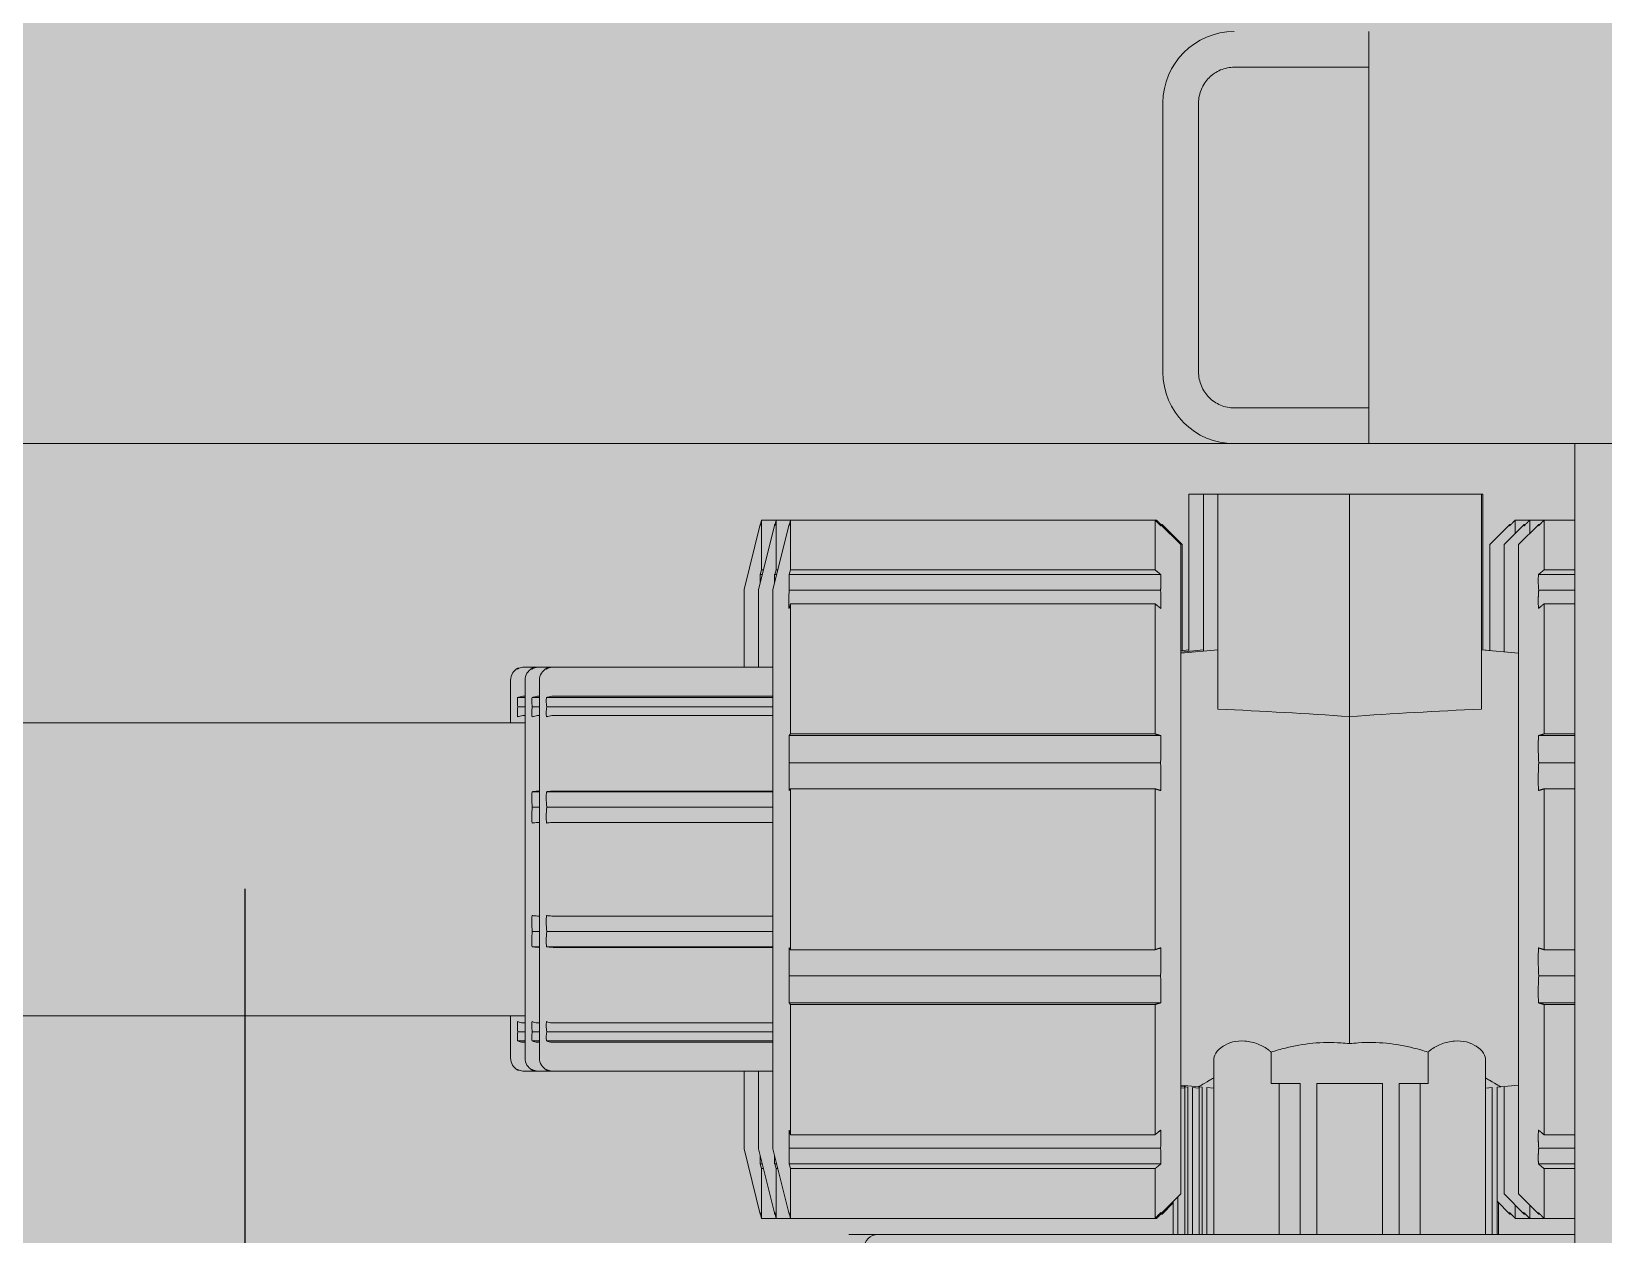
# Model space of a CAD drawing. Header units: centimetres. Extents: x 405564 to 502064, y 46284 to 60634.
# Drawn here: x 484580.83 to 484592.28, y 56742.15 to 56750.91 of the extents above; entities that cross this region are included whole.
import ezdxf

# ---------------------------------------------------------------- set-up
doc = ezdxf.new("R2010")
doc.units = ezdxf.units.CM
doc.linetypes.add('CENTERX3', pattern=[23, 15, -3, 2, -3])
doc.layers.get('0').update_dxf_attribs({"color": 8, "lineweight": 9})
doc.layers.add('0-KRCN-MİMARİ-220526', color=8, linetype='Continuous', lineweight=9)
doc.layers.add('Visible (ISO)', color=8, linetype='Continuous', lineweight=18)
doc.layers.add('AS_NOT_MIMARI', color=8, linetype='Continuous')

# ---------------------------------------------------------------- blocks, each defined once
blk = doc.blocks.new('A$Cdfb98813')
h = blk.add_hatch()
h.set_pattern_fill('ANGLE', color=256, scale=0.3)
h.set_pattern_definition([(0, (182.2423, -979.0145), (0, 2.0955), [1.524, -0.5715]), (90, (182.2423, -979.0145), (-2.0955, 1e-16), [1.524, -0.5715])])
h.paths.add_polyline_path([(1918.018, 199.001), (1545.018, 199.001), (1545.018, 300), (1515.018, 300), (1515.018, 199.001), (238.979, 199.001), (238.979, -429.5), (238.979, -658.015), (1918.018, -658.015)])
h.paths.add_polyline_path([(268.979, -429.5), (268.979, 169.001), (1888.018, 169.001), (1888.018, -628.015), (268.979, -628.015), (268.979, -453.5)], flags=16)
h.paths.add_polyline_path([(1888.018, -429.5), (268.979, -429.5), (268.979, -459.5), (1888.018, -459.5)], flags=0)
h = blk.add_hatch()
h.set_pattern_fill('ANGLE', color=256)
h.set_pattern_definition([(0, (-483849.746, -58273.935), (0, 6.985), [5.08, -1.905]), (90, (-483849.746, -58273.935), (-6.985, 4e-16), [5.08, -1.905])])
h.paths.add_polyline_path([(425.139, -15.05), (800.139, -15.05), (800.139, -100), (900, -100), (900.139, -15.05), (1700, -15.05), (1700, -100), (1800, -100), (1800.139, -15.05), (2235.139, -15.05), (2235.139, -206), (425.139, -206.05)])
at = {"linetype": 'CENTERX3', "ltscale": 10}
blk.add_line((732.639, -697.89), (732.639, 242.136), dxfattribs=at)
at = {"layer": 'Visible (ISO)'}
for p, q in [((740.821, -81.65), (740.821, -82.17)), ((740.821, -81.91), (739.841, -81.91)), ((739.321, -82.17), (739.321, -84.13)), ((739.581, -82.17), (739.581, -84.13)), ((740.821, -84.13), (740.821, -82.17)), ((740.821, -84.13), (740.821, -84.65)), ((739.841, -84.39), (740.821, -84.39)), ((739.841, -84.65), (577.321, -84.65)), ((739.841, -84.65), (740.821, -84.65)), ((740.821, -84.65), (794.801, -84.65)), ((742.321, -102.65), (742.321, -84.65)), ((739.616, -85.018), (739.511, -85.018)), ((739.511, -86.162), (739.511, -85.018)), ((739.721, -85.018), (739.616, -85.018)), ((739.616, -86.162), (739.616, -85.018)), ((740.681, -85.018), (739.721, -85.018)), ((739.721, -86.583), (739.721, -85.018)), ((740.681, -85.018), (741.641, -85.018)), ((740.681, -86.637), (740.681, -85.018)), ((741.641, -85.018), (741.652, -85.018)), ((741.641, -86.583), (741.641, -85.018)), ((741.652, -86.153), (741.652, -85.018)), ((736.271, -85.712), (736.389, -85.238)), ((736.376, -85.712), (736.494, -85.238)), ((736.389, -85.249), (736.399, -85.207)), ((736.392, -85.238), (736.389, -85.238)), ((736.399, -85.207), (736.399, -85.569)), ((736.504, -85.207), (736.399, -85.207)), ((736.481, -85.712), (736.599, -85.238)), ((736.494, -85.249), (736.504, -85.207)), ((736.497, -85.238), (736.494, -85.238)), ((736.504, -85.207), (736.504, -85.569)), ((736.609, -85.207), (736.504, -85.207)), ((736.599, -85.249), (736.609, -85.207)), ((736.602, -85.238), (736.599, -85.238)), ((736.609, -85.207), (736.609, -85.569)), ((739.264, -85.207), (736.609, -85.207)), ((739.275, -85.207), (739.264, -85.207)), ((739.264, -85.569), (739.264, -85.207)), ((739.275, -85.218), (739.275, -85.207)), ((739.304, -85.238), (739.295, -85.238)), ((739.451, -85.385), (739.304, -85.238)), ((739.315, -85.238), (739.306, -85.238)), ((739.462, -85.385), (739.315, -85.238)), ((741.701, -85.385), (741.848, -85.238)), ((741.806, -85.385), (741.953, -85.238)), ((741.848, -85.238), (741.857, -85.238)), ((741.887, -85.207), (741.992, -85.207)), ((741.887, -85.303), (741.887, -85.207)), ((741.911, -85.385), (742.058, -85.238)), ((741.953, -85.238), (741.962, -85.238)), ((741.992, -85.207), (742.097, -85.207)), ((741.992, -85.303), (741.992, -85.207)), ((742.058, -85.238), (742.067, -85.238)), ((742.097, -85.207), (742.321, -85.207)), ((742.097, -85.569), (742.097, -85.207)), ((739.451, -85.385), (739.451, -90.112)), ((739.462, -85.385), (739.462, -86.157)), ((741.701, -85.385), (741.701, -86.158)), ((741.806, -85.385), (741.806, -86.167)), ((741.911, -85.385), (741.911, -90.112)), ((736.399, -85.569), (736.389, -85.603)), ((736.389, -85.603), (736.403, -85.603)), ((736.399, -85.569), (736.412, -85.569)), ((736.504, -85.569), (736.494, -85.603)), ((736.494, -85.603), (736.508, -85.603)), ((736.504, -85.569), (736.516, -85.569)), ((736.609, -85.569), (736.599, -85.603)), ((736.599, -85.603), (739.306, -85.603)), ((736.609, -85.569), (739.264, -85.569)), ((742.321, -85.603), (742.056, -85.603)), ((742.321, -85.569), (742.097, -85.569)), ((736.271, -86.278), (736.271, -85.712)), ((736.376, -86.278), (736.376, -85.712)), ((736.481, -89.785), (736.481, -85.712)), ((739.304, -85.717), (736.599, -85.717)), ((742.058, -85.717), (742.321, -85.717)), ((736.599, -85.85), (736.609, -85.816)), ((736.609, -85.816), (736.609, -86.763)), ((739.264, -85.816), (736.609, -85.816)), ((739.264, -86.763), (739.264, -85.816)), ((742.097, -85.816), (742.321, -85.816)), ((742.097, -86.763), (742.097, -85.816)), ((739.451, -86.158), (739.511, -86.152)), ((739.451, -86.167), (739.616, -86.152)), ((739.451, -86.176), (739.721, -86.152)), ((741.911, -86.176), (741.641, -86.152)), ((741.701, -86.157), (741.652, -86.152)), ((734.624, -86.285), (734.634, -86.285)), ((734.671, -86.278), (734.776, -86.278)), ((734.729, -86.285), (734.739, -86.285)), ((734.776, -86.278), (734.881, -86.278)), ((734.834, -86.285), (734.844, -86.285)), ((734.881, -86.278), (736.481, -86.278)), ((734.571, -86.373), (734.571, -86.682)), ((734.676, -86.373), (734.676, -89.123)), ((734.781, -86.373), (734.781, -89.123)), ((734.622, -86.499), (734.676, -86.499)), ((734.676, -86.488), (734.671, -86.488)), ((734.727, -86.499), (734.781, -86.499)), ((734.781, -86.488), (734.776, -86.488)), ((734.832, -86.499), (736.481, -86.499)), ((736.481, -86.488), (734.881, -86.488)), ((734.624, -86.565), (734.676, -86.565)), ((734.671, -86.63), (734.676, -86.63)), ((734.729, -86.565), (734.781, -86.565)), ((734.776, -86.63), (734.781, -86.63)), ((734.834, -86.565), (736.481, -86.565)), ((734.881, -86.63), (736.481, -86.63)), ((740.681, -86.637), (740.681, -89.018)), ((727.571, -86.682), (734.676, -86.682)), ((736.609, -86.763), (736.599, -86.776)), ((736.599, -86.776), (739.306, -86.776)), ((736.609, -86.763), (739.264, -86.763)), ((742.321, -86.776), (742.056, -86.776)), ((742.321, -86.763), (742.097, -86.763)), ((739.304, -86.973), (736.599, -86.973)), ((742.058, -86.973), (742.321, -86.973)), ((734.727, -87.184), (734.781, -87.184)), ((734.781, -87.18), (734.776, -87.18)), ((734.832, -87.184), (736.481, -87.184)), ((736.481, -87.18), (734.881, -87.18)), ((736.599, -87.176), (736.609, -87.163)), ((736.609, -87.163), (736.609, -88.334)), ((739.264, -87.163), (736.609, -87.163)), ((739.264, -88.334), (739.264, -87.163)), ((742.097, -87.163), (742.321, -87.163)), ((742.097, -88.334), (742.097, -87.163)), ((734.729, -87.296), (734.781, -87.296)), ((734.834, -87.296), (736.481, -87.296)), ((734.776, -87.408), (734.781, -87.408)), ((734.881, -87.408), (736.481, -87.408)), ((734.781, -88.089), (734.776, -88.089)), ((736.481, -88.089), (734.881, -88.089)), ((734.729, -88.201), (734.781, -88.201)), ((734.834, -88.201), (736.481, -88.201)), ((734.727, -88.313), (734.781, -88.313)), ((734.776, -88.317), (734.781, -88.317)), ((734.832, -88.313), (736.481, -88.313)), ((734.881, -88.317), (736.481, -88.317)), ((736.609, -88.334), (736.599, -88.321)), ((736.609, -88.334), (739.264, -88.334)), ((742.321, -88.334), (742.097, -88.334)), ((739.304, -88.524), (736.599, -88.524)), ((742.058, -88.524), (742.321, -88.524)), ((736.599, -88.721), (736.609, -88.733)), ((736.599, -88.721), (739.306, -88.721)), ((742.321, -88.721), (742.056, -88.721)), ((727.571, -88.815), (734.676, -88.815)), ((734.571, -88.815), (734.571, -89.123)), ((736.609, -88.733), (736.609, -89.681)), ((739.264, -88.733), (736.609, -88.733)), ((739.264, -89.681), (739.264, -88.733)), ((742.097, -88.733), (742.321, -88.733)), ((742.097, -89.681), (742.097, -88.733)), ((734.624, -88.932), (734.676, -88.932)), ((734.676, -88.867), (734.671, -88.867)), ((734.729, -88.932), (734.781, -88.932)), ((734.781, -88.867), (734.776, -88.867)), ((734.834, -88.932), (736.481, -88.932)), ((736.481, -88.867), (734.881, -88.867)), ((734.622, -88.998), (734.676, -88.998)), ((734.671, -89.008), (734.676, -89.008)), ((734.727, -88.998), (734.781, -88.998)), ((734.776, -89.008), (734.781, -89.008)), ((734.832, -88.998), (736.481, -88.998)), ((734.881, -89.008), (736.481, -89.008)), ((739.691, -90.408), (739.691, -89.138)), ((740.109, -89.08), (740.109, -89.308)), ((741.252, -89.08), (741.252, -89.308)), ((741.671, -90.408), (741.671, -89.138)), ((734.624, -89.212), (734.634, -89.212)), ((734.776, -89.218), (734.671, -89.218)), ((734.729, -89.212), (734.739, -89.212)), ((734.881, -89.218), (734.776, -89.218)), ((734.834, -89.212), (734.844, -89.212)), ((736.481, -89.218), (734.881, -89.218)), ((736.271, -89.785), (736.271, -89.218)), ((736.376, -89.785), (736.376, -89.218)), ((739.451, -89.321), (739.581, -89.332)), ((739.451, -89.33), (739.476, -89.332)), ((739.481, -89.342), (739.451, -89.339)), ((739.502, -89.334), (739.476, -89.332)), ((739.481, -90.408), (739.481, -89.333)), ((739.502, -90.408), (739.502, -89.334)), ((739.586, -89.342), (739.536, -89.337)), ((739.536, -90.408), (739.536, -89.337)), ((739.607, -89.334), (739.581, -89.332)), ((739.586, -90.408), (739.586, -89.333)), ((739.607, -90.408), (739.607, -89.334)), ((739.691, -89.342), (739.641, -89.337)), ((739.641, -90.408), (739.641, -89.337)), ((740.321, -89.308), (740.109, -89.308)), ((740.168, -89.308), (740.168, -90.408)), ((740.321, -90.408), (740.321, -89.308)), ((740.921, -89.308), (740.441, -89.308)), ((740.441, -90.408), (740.441, -89.308)), ((740.921, -90.408), (740.921, -89.308)), ((741.041, -89.308), (741.252, -89.308)), ((741.041, -90.408), (741.041, -89.308)), ((741.194, -89.308), (741.194, -90.408)), ((741.671, -89.342), (741.72, -89.337)), ((741.72, -90.408), (741.72, -89.337)), ((741.754, -89.334), (741.781, -89.332)), ((741.754, -90.408), (741.754, -89.334)), ((741.911, -89.321), (741.781, -89.332)), ((741.806, -89.33), (741.806, -90.112)), ((736.609, -89.681), (736.599, -89.647)), ((736.609, -89.681), (739.264, -89.681)), ((742.321, -89.681), (742.097, -89.681)), ((736.271, -89.785), (736.389, -90.259)), ((736.376, -89.785), (736.494, -90.259)), ((736.481, -89.785), (736.599, -90.259)), ((739.304, -89.78), (736.599, -89.78)), ((742.058, -89.78), (742.321, -89.78)), ((736.389, -89.894), (736.399, -89.928)), ((736.389, -89.894), (736.403, -89.894)), ((736.399, -89.928), (736.399, -90.29)), ((736.412, -89.928), (736.399, -89.928)), ((736.494, -89.894), (736.504, -89.928)), ((736.494, -89.894), (736.508, -89.894)), ((736.504, -89.928), (736.504, -90.29)), ((736.516, -89.928), (736.504, -89.928)), ((736.599, -89.894), (736.609, -89.928)), ((736.599, -89.894), (739.306, -89.894)), ((736.609, -89.928), (736.609, -90.29)), ((739.264, -89.928), (736.609, -89.928)), ((739.264, -90.29), (739.264, -89.928)), ((742.321, -89.894), (742.056, -89.894)), ((742.097, -89.928), (742.321, -89.928)), ((742.097, -90.29), (742.097, -89.928)), ((739.451, -90.112), (739.304, -90.259)), ((739.397, -90.176), (739.315, -90.259)), ((739.397, -90.408), (739.397, -90.165)), ((739.431, -90.408), (739.431, -90.131)), ((741.754, -90.165), (741.848, -90.259)), ((741.765, -90.408), (741.765, -90.176)), ((741.806, -90.112), (741.953, -90.259)), ((741.887, -90.29), (741.887, -90.193)), ((741.911, -90.112), (742.058, -90.259)), ((741.992, -90.29), (741.992, -90.193)), ((736.399, -90.29), (736.389, -90.248)), ((736.392, -90.259), (736.389, -90.259)), ((736.399, -90.29), (736.504, -90.29)), ((736.504, -90.29), (736.494, -90.248)), ((736.497, -90.259), (736.494, -90.259)), ((736.504, -90.29), (736.609, -90.29)), ((736.609, -90.29), (736.599, -90.248)), ((736.602, -90.259), (736.599, -90.259)), ((736.609, -90.29), (739.264, -90.29)), ((739.264, -90.29), (739.275, -90.29)), ((739.275, -90.29), (739.275, -90.279)), ((739.304, -90.259), (739.295, -90.259)), ((739.315, -90.259), (739.306, -90.259)), ((741.848, -90.259), (741.857, -90.259)), ((741.992, -90.29), (741.887, -90.29)), ((741.953, -90.259), (741.962, -90.259)), ((742.097, -90.29), (741.992, -90.29)), ((742.058, -90.259), (742.067, -90.259)), ((742.321, -90.29), (742.097, -90.29)), ((737.035, -90.408), (737.095, -90.408)), ((737.035, -90.408), (737.035, -90.408)), ((737.14, -90.408), (737.095, -90.408)), ((737.14, -90.408), (737.2, -90.408)), ((737.14, -90.408), (737.14, -90.408)), ((737.245, -90.408), (737.2, -90.408)), ((737.245, -90.408), (737.305, -90.408)), ((737.245, -90.408), (737.245, -90.408)), ((737.708, -90.408), (737.305, -90.408)), ((737.708, -90.408), (742.321, -90.408))]:
    blk.add_line(p, q, dxfattribs=at)
for centre, radius, start, end in [((739.841, -82.17), 0.52, 90, 180), ((739.841, -84.13), 0.52, 180, 270), ((734.671, -86.373), 0.1, 118.0831, 180), ((734.776, -86.373), 0.1, 118.0831, 180), ((734.881, -86.373), 0.1, 118.0831, 180), ((734.671, -89.123), 0.1, 180, 241.9169), ((734.776, -89.123), 0.1, 180, 241.9169), ((734.881, -89.123), 0.1, 180, 241.9169), ((737.245, -90.508), 0.1, 90, 180)]:
    blk.add_arc(centre, radius, start, end, dxfattribs=at)
for centre, major_axis, ratio, start_param, end_param in [((746.634, -85.8), (-10.036, 0), 0.629301, 6.270099, 6.291053), ((737.472, -87.748), (7.936, 0), 0.153091, 1.154619, 1.283565), ((743.889, -87.748), (-7.936, 0), 0.153091, 4.99962, 5.128566)]:
    blk.add_ellipse(centre, major_axis=major_axis, ratio=ratio, start_param=start_param, end_param=end_param, dxfattribs=at)
for points, knots in [([(739.841, -81.91), (739.808, -81.91), (739.773, -81.917), (739.709, -81.943), (739.68, -81.963), (739.635, -82.009), (739.615, -82.038), (739.588, -82.102), (739.581, -82.137), (739.581, -82.17)], [0.7995323, 0.7995323, 0.7995323, 0.7995323, 0.8996103, 0.8996103, 0.9996883, 0.9996883, 1.0994934, 1.0994934, 1.1992985, 1.1992985, 1.1992985, 1.1992985]), ([(739.581, -84.13), (739.581, -84.163), (739.588, -84.198), (739.615, -84.262), (739.635, -84.291), (739.68, -84.337), (739.709, -84.357), (739.773, -84.383), (739.808, -84.39), (739.841, -84.39)], [-0.3997662, -0.3997662, -0.3997662, -0.3997662, -0.299961, -0.299961, -0.2001559, -0.2001559, -0.100078, -0.100078, 0, 0, 0, 0]), ([(734.624, -86.285), (734.621, -86.286), (734.621, -86.287), (734.621, -86.289), (734.621, -86.29), (734.622, -86.291)], [0.3366871, 0.3366871, 0.3366871, 0.3366871, 0.4024589, 0.4024589, 0.4506792, 0.4506792, 0.4506792, 0.4506792]), ([(734.671, -86.278), (734.658, -86.278), (734.644, -86.281), (734.629, -86.287), (734.626, -86.289), (734.622, -86.291)], [0, 0, 0, 0, 0.03698305, 0.03698305, 0.04795054, 0.04795054, 0.04795054, 0.04795054]), ([(734.729, -86.285), (734.726, -86.286), (734.726, -86.287), (734.726, -86.289), (734.726, -86.29), (734.727, -86.291)], [0.3366871, 0.3366871, 0.3366871, 0.3366871, 0.4024589, 0.4024589, 0.4506792, 0.4506792, 0.4506792, 0.4506792]), ([(734.776, -86.278), (734.763, -86.278), (734.749, -86.281), (734.734, -86.287), (734.731, -86.289), (734.727, -86.291)], [0, 0, 0, 0, 0.03698305, 0.03698305, 0.04795054, 0.04795054, 0.04795054, 0.04795054]), ([(734.834, -86.285), (734.831, -86.286), (734.831, -86.287), (734.831, -86.289), (734.831, -86.29), (734.832, -86.291)], [0.3366871, 0.3366871, 0.3366871, 0.3366871, 0.4024589, 0.4024589, 0.4506792, 0.4506792, 0.4506792, 0.4506792]), ([(734.881, -86.278), (734.868, -86.278), (734.854, -86.281), (734.839, -86.287), (734.836, -86.289), (734.832, -86.291)], [0, 0, 0, 0, 0.03698305, 0.03698305, 0.04795054, 0.04795054, 0.04795054, 0.04795054]), ([(734.622, -86.499), (734.621, -86.508), (734.621, -86.518), (734.621, -86.538), (734.621, -86.552), (734.624, -86.565)], [0.3542386, 0.3542386, 0.3542386, 0.3542386, 0.4024589, 0.4024589, 0.4682307, 0.4682307, 0.4682307, 0.4682307]), ([(734.622, -86.499), (734.626, -86.497), (734.629, -86.496), (734.644, -86.491), (734.658, -86.488), (734.671, -86.488)], [0.54557409, 0.54557409, 0.54557409, 0.54557409, 0.55654158, 0.55654158, 0.59352463, 0.59352463, 0.59352463, 0.59352463]), ([(734.727, -86.499), (734.726, -86.508), (734.726, -86.518), (734.726, -86.538), (734.726, -86.552), (734.729, -86.565)], [0.3542386, 0.3542386, 0.3542386, 0.3542386, 0.4024589, 0.4024589, 0.4682307, 0.4682307, 0.4682307, 0.4682307]), ([(734.727, -86.499), (734.731, -86.497), (734.734, -86.496), (734.749, -86.491), (734.763, -86.488), (734.776, -86.488)], [0.54557409, 0.54557409, 0.54557409, 0.54557409, 0.55654158, 0.55654158, 0.59352463, 0.59352463, 0.59352463, 0.59352463]), ([(734.832, -86.499), (734.831, -86.508), (734.831, -86.518), (734.831, -86.538), (734.831, -86.552), (734.834, -86.565)], [0.3542386, 0.3542386, 0.3542386, 0.3542386, 0.4024589, 0.4024589, 0.4682307, 0.4682307, 0.4682307, 0.4682307]), ([(734.832, -86.499), (734.836, -86.497), (734.839, -86.496), (734.854, -86.491), (734.868, -86.488), (734.881, -86.488)], [0.54557409, 0.54557409, 0.54557409, 0.54557409, 0.55654158, 0.55654158, 0.59352463, 0.59352463, 0.59352463, 0.59352463]), ([(734.624, -86.565), (734.621, -86.58), (734.621, -86.594), (734.621, -86.618), (734.621, -86.629), (734.622, -86.64)], [0.3366871, 0.3366871, 0.3366871, 0.3366871, 0.4024589, 0.4024589, 0.4506792, 0.4506792, 0.4506792, 0.4506792]), ([(734.671, -86.63), (734.658, -86.63), (734.644, -86.632), (734.629, -86.637), (734.626, -86.638), (734.622, -86.64)], [0, 0, 0, 0, 0.03698305, 0.03698305, 0.04795054, 0.04795054, 0.04795054, 0.04795054]), ([(734.729, -86.565), (734.726, -86.58), (734.726, -86.594), (734.726, -86.618), (734.726, -86.629), (734.727, -86.64)], [0.3366871, 0.3366871, 0.3366871, 0.3366871, 0.4024589, 0.4024589, 0.4506792, 0.4506792, 0.4506792, 0.4506792]), ([(734.776, -86.63), (734.763, -86.63), (734.749, -86.632), (734.734, -86.637), (734.731, -86.638), (734.727, -86.64)], [0, 0, 0, 0, 0.03698305, 0.03698305, 0.04795054, 0.04795054, 0.04795054, 0.04795054]), ([(734.834, -86.565), (734.831, -86.58), (734.831, -86.594), (734.831, -86.618), (734.831, -86.629), (734.832, -86.64)], [0.3366871, 0.3366871, 0.3366871, 0.3366871, 0.4024589, 0.4024589, 0.4506792, 0.4506792, 0.4506792, 0.4506792]), ([(734.881, -86.63), (734.868, -86.63), (734.854, -86.632), (734.839, -86.637), (734.836, -86.638), (734.832, -86.64)], [0, 0, 0, 0, 0.03698305, 0.03698305, 0.04795054, 0.04795054, 0.04795054, 0.04795054]), ([(734.727, -87.184), (734.726, -87.2), (734.726, -87.216), (734.726, -87.252), (734.726, -87.274), (734.729, -87.296)], [0.3542386, 0.3542386, 0.3542386, 0.3542386, 0.4024589, 0.4024589, 0.4682307, 0.4682307, 0.4682307, 0.4682307]), ([(734.727, -87.184), (734.731, -87.183), (734.734, -87.183), (734.749, -87.181), (734.763, -87.18), (734.776, -87.18)], [0.54557286, 0.54557286, 0.54557286, 0.54557286, 0.55650825, 0.55650825, 0.59352463, 0.59352463, 0.59352463, 0.59352463]), ([(734.832, -87.184), (734.831, -87.2), (734.831, -87.216), (734.831, -87.252), (734.831, -87.274), (734.834, -87.296)], [0.3542386, 0.3542386, 0.3542386, 0.3542386, 0.4024589, 0.4024589, 0.4682307, 0.4682307, 0.4682307, 0.4682307]), ([(734.832, -87.184), (734.836, -87.183), (734.839, -87.183), (734.854, -87.181), (734.868, -87.18), (734.881, -87.18)], [0.54557286, 0.54557286, 0.54557286, 0.54557286, 0.55650825, 0.55650825, 0.59352463, 0.59352463, 0.59352463, 0.59352463]), ([(734.729, -87.296), (734.726, -87.319), (734.726, -87.342), (734.726, -87.379), (734.726, -87.395), (734.727, -87.412)], [0.3366871, 0.3366871, 0.3366871, 0.3366871, 0.4024589, 0.4024589, 0.4506792, 0.4506792, 0.4506792, 0.4506792]), ([(734.834, -87.296), (734.831, -87.319), (734.831, -87.342), (734.831, -87.379), (734.831, -87.395), (734.832, -87.412)], [0.3366871, 0.3366871, 0.3366871, 0.3366871, 0.4024589, 0.4024589, 0.4506792, 0.4506792, 0.4506792, 0.4506792]), ([(734.776, -87.408), (734.763, -87.408), (734.749, -87.409), (734.734, -87.411), (734.731, -87.412), (734.727, -87.412)], [0, 0, 0, 0, 0.03698305, 0.03698305, 0.04795054, 0.04795054, 0.04795054, 0.04795054]), ([(734.881, -87.408), (734.868, -87.408), (734.854, -87.409), (734.839, -87.411), (734.836, -87.412), (734.832, -87.412)], [0, 0, 0, 0, 0.03698305, 0.03698305, 0.04795054, 0.04795054, 0.04795054, 0.04795054]), ([(734.727, -88.085), (734.726, -88.101), (734.726, -88.118), (734.726, -88.155), (734.726, -88.178), (734.729, -88.201)], [0.3542386, 0.3542386, 0.3542386, 0.3542386, 0.4024589, 0.4024589, 0.4682307, 0.4682307, 0.4682307, 0.4682307]), ([(734.727, -88.085), (734.731, -88.085), (734.734, -88.086), (734.749, -88.088), (734.763, -88.089), (734.776, -88.089)], [0.54557409, 0.54557409, 0.54557409, 0.54557409, 0.55654158, 0.55654158, 0.59352463, 0.59352463, 0.59352463, 0.59352463]), ([(734.832, -88.085), (734.831, -88.101), (734.831, -88.118), (734.831, -88.155), (734.831, -88.178), (734.834, -88.201)], [0.3542386, 0.3542386, 0.3542386, 0.3542386, 0.4024589, 0.4024589, 0.4682307, 0.4682307, 0.4682307, 0.4682307]), ([(734.832, -88.085), (734.836, -88.085), (734.839, -88.086), (734.854, -88.088), (734.868, -88.089), (734.881, -88.089)], [0.54557409, 0.54557409, 0.54557409, 0.54557409, 0.55654158, 0.55654158, 0.59352463, 0.59352463, 0.59352463, 0.59352463]), ([(734.729, -88.201), (734.726, -88.223), (734.726, -88.245), (734.726, -88.281), (734.726, -88.297), (734.727, -88.313)], [0.3366871, 0.3366871, 0.3366871, 0.3366871, 0.4024589, 0.4024589, 0.4506792, 0.4506792, 0.4506792, 0.4506792]), ([(734.834, -88.201), (734.831, -88.223), (734.831, -88.245), (734.831, -88.281), (734.831, -88.297), (734.832, -88.313)], [0.3366871, 0.3366871, 0.3366871, 0.3366871, 0.4024589, 0.4024589, 0.4506792, 0.4506792, 0.4506792, 0.4506792]), ([(734.776, -88.317), (734.763, -88.317), (734.749, -88.316), (734.734, -88.314), (734.731, -88.313), (734.727, -88.313)], [0, 0, 0, 0, 0.03698305, 0.03698305, 0.04795054, 0.04795054, 0.04795054, 0.04795054]), ([(734.881, -88.317), (734.868, -88.317), (734.854, -88.316), (734.839, -88.314), (734.836, -88.313), (734.832, -88.313)], [0, 0, 0, 0, 0.03698305, 0.03698305, 0.04795054, 0.04795054, 0.04795054, 0.04795054]), ([(734.622, -88.857), (734.621, -88.868), (734.621, -88.879), (734.621, -88.902), (734.621, -88.917), (734.624, -88.932)], [0.3542386, 0.3542386, 0.3542386, 0.3542386, 0.4024589, 0.4024589, 0.4682307, 0.4682307, 0.4682307, 0.4682307]), ([(734.624, -88.932), (734.621, -88.945), (734.621, -88.958), (734.621, -88.979), (734.621, -88.989), (734.622, -88.998)], [0.3366871, 0.3366871, 0.3366871, 0.3366871, 0.4024589, 0.4024589, 0.4506792, 0.4506792, 0.4506792, 0.4506792]), ([(734.622, -88.857), (734.626, -88.858), (734.629, -88.86), (734.644, -88.865), (734.658, -88.867), (734.671, -88.867)], [0.54557287, 0.54557287, 0.54557287, 0.54557287, 0.55650825, 0.55650825, 0.59352464, 0.59352464, 0.59352464, 0.59352464]), ([(734.727, -88.857), (734.726, -88.868), (734.726, -88.879), (734.726, -88.902), (734.726, -88.917), (734.729, -88.932)], [0.3542386, 0.3542386, 0.3542386, 0.3542386, 0.4024589, 0.4024589, 0.4682307, 0.4682307, 0.4682307, 0.4682307]), ([(734.729, -88.932), (734.726, -88.945), (734.726, -88.958), (734.726, -88.979), (734.726, -88.989), (734.727, -88.998)], [0.3366871, 0.3366871, 0.3366871, 0.3366871, 0.4024589, 0.4024589, 0.4506792, 0.4506792, 0.4506792, 0.4506792]), ([(734.727, -88.857), (734.731, -88.858), (734.734, -88.86), (734.749, -88.865), (734.763, -88.867), (734.776, -88.867)], [0.54557287, 0.54557287, 0.54557287, 0.54557287, 0.55650825, 0.55650825, 0.59352464, 0.59352464, 0.59352464, 0.59352464]), ([(734.832, -88.857), (734.831, -88.868), (734.831, -88.879), (734.831, -88.902), (734.831, -88.917), (734.834, -88.932)], [0.3542386, 0.3542386, 0.3542386, 0.3542386, 0.4024589, 0.4024589, 0.4682307, 0.4682307, 0.4682307, 0.4682307]), ([(734.834, -88.932), (734.831, -88.945), (734.831, -88.958), (734.831, -88.979), (734.831, -88.989), (734.832, -88.998)], [0.3366871, 0.3366871, 0.3366871, 0.3366871, 0.4024589, 0.4024589, 0.4506792, 0.4506792, 0.4506792, 0.4506792]), ([(734.832, -88.857), (734.836, -88.858), (734.839, -88.86), (734.854, -88.865), (734.868, -88.867), (734.881, -88.867)], [0.54557287, 0.54557287, 0.54557287, 0.54557287, 0.55650825, 0.55650825, 0.59352464, 0.59352464, 0.59352464, 0.59352464]), ([(734.671, -89.008), (734.658, -89.008), (734.644, -89.006), (734.629, -89.001), (734.626, -89), (734.622, -88.998)], [0, 0, 0, 0, 0.03698305, 0.03698305, 0.04795054, 0.04795054, 0.04795054, 0.04795054]), ([(734.776, -89.008), (734.763, -89.008), (734.749, -89.006), (734.734, -89.001), (734.731, -89), (734.727, -88.998)], [0, 0, 0, 0, 0.03698305, 0.03698305, 0.04795054, 0.04795054, 0.04795054, 0.04795054]), ([(734.881, -89.008), (734.868, -89.008), (734.854, -89.006), (734.839, -89.001), (734.836, -89), (734.832, -88.998)], [0, 0, 0, 0, 0.03698305, 0.03698305, 0.04795054, 0.04795054, 0.04795054, 0.04795054]), ([(739.691, -89.138), (739.691, -89.122), (739.696, -89.105), (739.718, -89.069), (739.736, -89.051), (739.778, -89.025), (739.802, -89.013), (739.857, -88.999), (739.888, -88.997), (739.95, -89.001), (739.984, -89.009), (740.044, -89.033), (740.071, -89.049), (740.098, -89.07), (740.104, -89.075), (740.109, -89.08)], [-1.1691508, -1.1691508, -1.1691508, -1.1691508, -1.0739604, -1.0739604, -0.967244, -0.967244, -0.878467, -0.878467, -0.7896899, -0.7896899, -0.6915436, -0.6915436, -0.5933972, -0.5933972, -0.5650046, -0.5650046, -0.5650046, -0.5650046]), ([(740.681, -89.018), (740.66, -89.016), (740.639, -89.014), (740.55, -89.008), (740.481, -89.009), (740.344, -89.022), (740.278, -89.034), (740.178, -89.059), (740.143, -89.069), (740.109, -89.08)], [-3.344909, -3.344909, -3.344909, -3.344909, -3.2818365, -3.2818365, -3.0774876, -3.0774876, -2.8731386, -2.8731386, -2.757081, -2.757081, -2.757081, -2.757081]), ([(740.681, -89.018), (740.702, -89.016), (740.723, -89.014), (740.744, -89.012), (740.812, -89.008), (740.881, -89.009), (741.017, -89.022), (741.084, -89.034), (741.183, -89.059), (741.218, -89.069), (741.252, -89.08)], [-0.0630724, -0.0630724, -0.0630724, -0.0630724, 0, 0, 0, 0.204349, 0.204349, 0.4086979, 0.4086979, 0.5247556, 0.5247556, 0.5247556, 0.5247556]), ([(741.671, -89.138), (741.671, -89.122), (741.666, -89.105), (741.643, -89.069), (741.625, -89.051), (741.584, -89.025), (741.559, -89.013), (741.504, -88.999), (741.473, -88.997), (741.444, -88.999), (741.411, -89.001), (741.378, -89.009), (741.317, -89.033), (741.291, -89.049), (741.263, -89.07), (741.257, -89.075), (741.252, -89.08)], [1.1825316, 1.1825316, 1.1825316, 1.1825316, 1.2777219, 1.2777219, 1.3844383, 1.3844383, 1.4732154, 1.4732154, 1.5619924, 1.5619924, 1.5619924, 1.6601388, 1.6601388, 1.7582851, 1.7582851, 1.7866778, 1.7866778, 1.7866778, 1.7866778]), ([(734.622, -89.206), (734.621, -89.207), (734.621, -89.208), (734.621, -89.209), (734.621, -89.21), (734.624, -89.212)], [0.3542386, 0.3542386, 0.3542386, 0.3542386, 0.4024589, 0.4024589, 0.4682307, 0.4682307, 0.4682307, 0.4682307]), ([(734.622, -89.206), (734.626, -89.208), (734.629, -89.209), (734.644, -89.216), (734.658, -89.218), (734.671, -89.218)], [0.54557409, 0.54557409, 0.54557409, 0.54557409, 0.55654158, 0.55654158, 0.59352463, 0.59352463, 0.59352463, 0.59352463]), ([(734.727, -89.206), (734.726, -89.207), (734.726, -89.208), (734.726, -89.209), (734.726, -89.21), (734.729, -89.212)], [0.3542386, 0.3542386, 0.3542386, 0.3542386, 0.4024589, 0.4024589, 0.4682307, 0.4682307, 0.4682307, 0.4682307]), ([(734.727, -89.206), (734.731, -89.208), (734.734, -89.209), (734.749, -89.216), (734.763, -89.218), (734.776, -89.218)], [0.54557409, 0.54557409, 0.54557409, 0.54557409, 0.55654158, 0.55654158, 0.59352463, 0.59352463, 0.59352463, 0.59352463]), ([(734.832, -89.206), (734.831, -89.207), (734.831, -89.208), (734.831, -89.209), (734.831, -89.21), (734.834, -89.212)], [0.3542386, 0.3542386, 0.3542386, 0.3542386, 0.4024589, 0.4024589, 0.4682307, 0.4682307, 0.4682307, 0.4682307]), ([(734.832, -89.206), (734.836, -89.208), (734.839, -89.209), (734.854, -89.216), (734.868, -89.218), (734.881, -89.218)], [0.54557409, 0.54557409, 0.54557409, 0.54557409, 0.55654158, 0.55654158, 0.59352463, 0.59352463, 0.59352463, 0.59352463]), ([(739.691, -89.268), (739.68, -89.274), (739.67, -89.279), (739.608, -89.315), (739.581, -89.332), (739.581, -89.332)], [-2.1227679, -2.1227679, -2.1227679, -2.1227679, -2.0526795, -2.0526795, -1.6409183, -1.6409183, -1.6409183, -1.6409183]), ([(741.671, -89.268), (741.681, -89.274), (741.691, -89.279), (741.753, -89.315), (741.781, -89.332), (741.781, -89.332)], [1.1590686, 1.1590686, 1.1590686, 1.1590686, 1.2291571, 1.2291571, 1.6409183, 1.6409183, 1.6409183, 1.6409183])]:
    blk.add_open_spline(points, degree=3, knots=knots, dxfattribs=at)
for points, weights in [([(736.389, -85.249), (736.388, -85.243), (736.389, -85.238)], [3.23952660415, 3.24166448254, 3.23810976111]), ([(736.494, -85.249), (736.493, -85.243), (736.494, -85.238)], [3.23952660416, 3.24166448254, 3.23810976111]), ([(736.599, -85.249), (736.598, -85.243), (736.599, -85.238)], [3.23952660416, 3.24166448254, 3.23810976111]), ([(739.264, -85.207), (739.285, -85.228), (739.306, -85.249)], [1.02199171201, 1.02070705888, 1.01935490037]), ([(739.275, -85.207), (739.296, -85.228), (739.317, -85.249)], [1.02199171202, 1.02070705889, 1.01935490038]), ([(739.306, -85.249), (739.309, -85.243), (739.304, -85.238)], [1.55979899676, 1.56082836338, 1.5591168013]), ([(739.317, -85.249), (739.32, -85.243), (739.315, -85.238)], [1.55979899676, 1.56082836338, 1.5591168013]), ([(741.846, -85.249), (741.842, -85.243), (741.848, -85.238)], [1.55979899676, 1.56082836338, 1.5591168013]), ([(741.887, -85.207), (741.866, -85.228), (741.846, -85.249)], [1.02199171204, 1.02070705892, 1.0193549004]), ([(741.951, -85.249), (741.947, -85.243), (741.953, -85.238)], [1.55979899676, 1.56082836338, 1.5591168013]), ([(741.992, -85.207), (741.971, -85.228), (741.951, -85.249)], [1.02199171202, 1.02070705889, 1.01935490038]), ([(742.056, -85.249), (742.052, -85.243), (742.058, -85.238)], [1.55979899676, 1.56082836338, 1.5591168013]), ([(742.097, -85.207), (742.076, -85.228), (742.056, -85.249)], [1.021991712, 1.02070705888, 1.01935490036]), ([(736.389, -85.661), (736.388, -85.632), (736.389, -85.603)], [3.24100051215, 3.24138458815, 3.24029771772]), ([(736.494, -85.661), (736.493, -85.632), (736.494, -85.603)], [3.24100051215, 3.24138458815, 3.24029771772]), ([(736.599, -85.717), (736.598, -85.66), (736.599, -85.603)], [3.23888053736, 3.24243610496, 3.24029771772]), ([(739.264, -85.569), (739.285, -85.586), (739.306, -85.603)], [1.02199171203, 1.0207070589, 1.01935490038]), ([(739.306, -85.603), (739.309, -85.66), (739.304, -85.717)], [1.5597989968, 1.56082836341, 1.55911680131]), ([(742.056, -85.603), (742.052, -85.66), (742.058, -85.717)], [1.5597989968, 1.56082836341, 1.55911680131]), ([(742.097, -85.569), (742.076, -85.586), (742.056, -85.603)], [1.02199171204, 1.02070705891, 1.01935490039]), ([(739.306, -85.85), (739.309, -85.783), (739.304, -85.717)], [1.55969605482, 1.5607253535, 1.55901390437]), ([(742.056, -85.85), (742.052, -85.783), (742.058, -85.717)], [1.55969605482, 1.5607253535, 1.55901390437]), ([(739.264, -85.816), (739.285, -85.833), (739.306, -85.85)], [1.02199171201, 1.02070705888, 1.01935490037]), ([(742.097, -85.816), (742.076, -85.833), (742.056, -85.85)], [1.02199171203, 1.0207070589, 1.01935490038]), ([(736.599, -86.973), (736.598, -86.874), (736.599, -86.776)], [3.23888053736, 3.24243610496, 3.24029771772]), ([(739.264, -86.763), (739.285, -86.77), (739.306, -86.776)], [1.02199171205, 1.02070705892, 1.0193549004]), ([(739.306, -86.776), (739.309, -86.874), (739.304, -86.973)], [1.5597989968, 1.56082836341, 1.55911680131]), ([(742.056, -86.776), (742.052, -86.874), (742.058, -86.973)], [1.5597989968, 1.56082836341, 1.55911680131]), ([(742.097, -86.763), (742.076, -86.77), (742.056, -86.776)], [1.02199171204, 1.02070705891, 1.0193549004]), ([(736.599, -87.176), (736.598, -87.074), (736.599, -86.973)], [3.23952660415, 3.24166448254, 3.23810976111]), ([(739.306, -87.176), (739.309, -87.074), (739.304, -86.973)], [1.55979899676, 1.56082836338, 1.5591168013]), ([(742.056, -87.176), (742.052, -87.074), (742.058, -86.973)], [1.55979899676, 1.56082836338, 1.5591168013]), ([(739.264, -87.163), (739.285, -87.169), (739.306, -87.176)], [1.021991712, 1.02070705888, 1.01935490037]), ([(742.097, -87.163), (742.076, -87.169), (742.056, -87.176)], [1.02199171204, 1.02070705891, 1.0193549004]), ([(736.599, -88.524), (736.598, -88.423), (736.599, -88.321)], [3.23888053736, 3.24243610496, 3.24029771772]), ([(739.264, -88.334), (739.285, -88.327), (739.306, -88.321)], [1.02199171202, 1.02070705889, 1.01935490037]), ([(739.306, -88.321), (739.309, -88.423), (739.304, -88.524)], [1.5597989968, 1.56082836341, 1.55911680131]), ([(742.056, -88.321), (742.052, -88.423), (742.058, -88.524)], [1.5597989968, 1.56082836341, 1.55911680131]), ([(742.097, -88.334), (742.076, -88.327), (742.056, -88.321)], [1.02199171202, 1.02070705889, 1.01935490038]), ([(736.599, -88.721), (736.598, -88.622), (736.599, -88.524)], [3.23952660415, 3.24166448254, 3.23810976111]), ([(739.306, -88.721), (739.309, -88.622), (739.304, -88.524)], [1.55979899676, 1.56082836338, 1.5591168013]), ([(742.056, -88.721), (742.052, -88.622), (742.058, -88.524)], [1.55979899676, 1.56082836338, 1.5591168013]), ([(739.264, -88.733), (739.285, -88.727), (739.306, -88.721)], [1.02199171203, 1.0207070589, 1.01935490039]), ([(742.097, -88.733), (742.076, -88.727), (742.056, -88.721)], [1.02199171201, 1.02070705889, 1.01935490037]), ([(736.599, -89.78), (736.598, -89.713), (736.599, -89.647)], [3.23888053736, 3.24243610496, 3.24029771772]), ([(739.264, -89.681), (739.285, -89.664), (739.306, -89.647)], [1.02199171204, 1.02070705891, 1.01935490039]), ([(739.306, -89.647), (739.309, -89.713), (739.304, -89.78)], [1.5597989968, 1.56082836341, 1.55911680131]), ([(742.056, -89.647), (742.052, -89.713), (742.058, -89.78)], [1.5597989968, 1.56082836341, 1.55911680131]), ([(742.097, -89.681), (742.076, -89.664), (742.056, -89.647)], [1.02199171204, 1.02070705891, 1.01935490039]), ([(736.389, -89.894), (736.388, -89.865), (736.389, -89.836)], [3.23952660415, 3.24061321596, 3.24022923136]), ([(736.494, -89.894), (736.493, -89.865), (736.494, -89.836)], [3.23952660415, 3.24061321596, 3.24022923136]), ([(736.599, -89.894), (736.598, -89.837), (736.599, -89.78)], [3.23952660416, 3.24166448254, 3.23810976111]), ([(739.306, -89.894), (739.309, -89.837), (739.304, -89.78)], [1.55979899676, 1.56082836338, 1.5591168013]), ([(742.056, -89.894), (742.052, -89.837), (742.058, -89.78)], [1.55979899676, 1.56082836338, 1.5591168013]), ([(739.264, -89.928), (739.285, -89.911), (739.306, -89.894)], [1.02199171203, 1.0207070589, 1.01935490039]), ([(742.097, -89.928), (742.076, -89.911), (742.056, -89.894)], [1.02199171203, 1.02070705891, 1.01935490039]), ([(736.389, -90.259), (736.388, -90.254), (736.389, -90.248)], [3.23888053736, 3.24243610496, 3.24029771772]), ([(736.494, -90.259), (736.493, -90.254), (736.494, -90.248)], [3.23888053736, 3.24243610496, 3.24029771772]), ([(736.599, -90.259), (736.598, -90.254), (736.599, -90.248)], [3.23888053736, 3.24243610496, 3.24029771772]), ([(739.264, -90.29), (739.285, -90.269), (739.306, -90.248)], [1.02199171203, 1.0207070589, 1.01935490038]), ([(739.275, -90.29), (739.296, -90.269), (739.317, -90.248)], [1.02199171205, 1.02070705892, 1.0193549004]), ([(739.306, -90.248), (739.309, -90.254), (739.304, -90.259)], [1.5597989968, 1.56082836341, 1.55911680131]), ([(739.317, -90.248), (739.32, -90.254), (739.315, -90.259)], [1.5597989968, 1.56082836341, 1.55911680131]), ([(741.846, -90.248), (741.842, -90.254), (741.848, -90.259)], [1.5597989968, 1.56082836341, 1.55911680131]), ([(741.887, -90.29), (741.866, -90.269), (741.846, -90.248)], [1.02199171203, 1.0207070589, 1.01935490039]), ([(741.951, -90.248), (741.947, -90.254), (741.953, -90.259)], [1.5597989968, 1.56082836341, 1.55911680131]), ([(741.992, -90.29), (741.971, -90.269), (741.951, -90.248)], [1.02199171203, 1.0207070589, 1.01935490038]), ([(742.056, -90.248), (742.052, -90.254), (742.058, -90.259)], [1.5597989968, 1.56082836341, 1.55911680131]), ([(742.097, -90.29), (742.076, -90.269), (742.056, -90.248)], [1.02199171203, 1.0207070589, 1.01935490038])]:
    blk.add_rational_spline(points, weights, degree=2, dxfattribs=at)
blk.add_open_spline([(739.489, -89.324), (739.48, -89.329), (739.476, -89.332), (739.476, -89.332)], degree=3, dxfattribs=at)
blk = doc.blocks.new('A$C6A10306C')
at = {"layer": 'AS_NOT_MIMARI'}
blk.add_blockref('A$Cdfb98813', (13285.68, -3801.454), dxfattribs=at)

msp = doc.modelspace()

# ---------------------------------------------------------------- block references
at = {"layer": '0-KRCN-MİMARİ-220526'}
msp.add_blockref('A$C6A10306C', (470564.066, 60634.016), dxfattribs=at)

doc.saveas('drawing.dxf')
